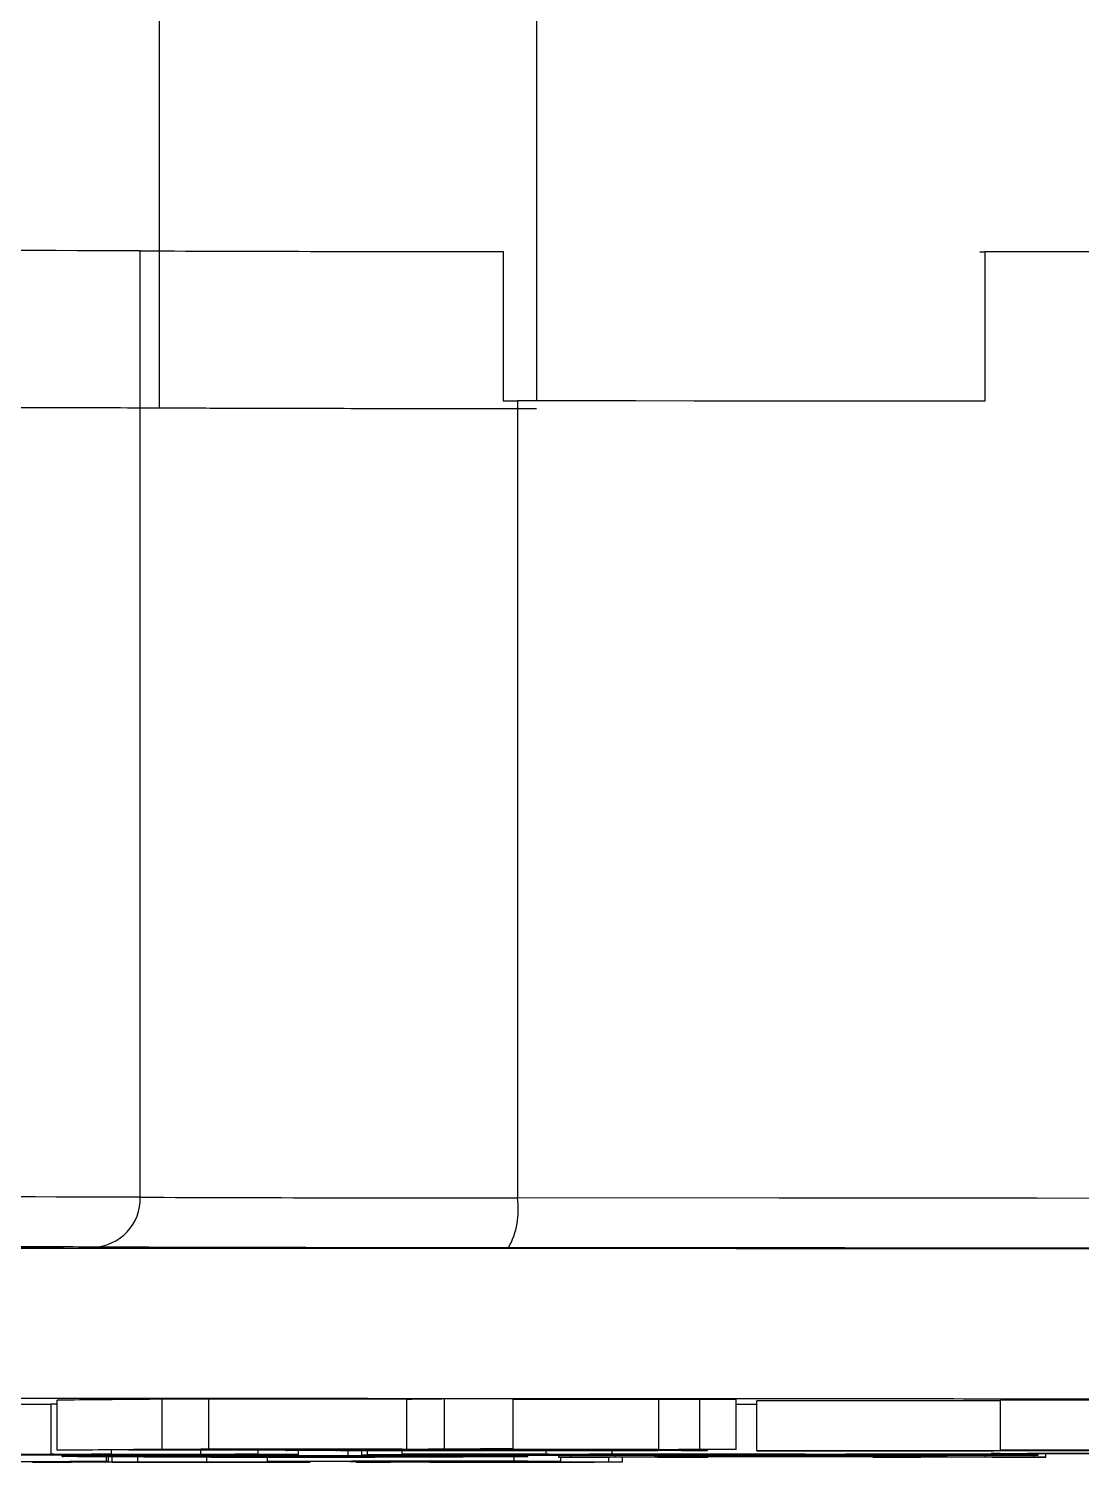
# Model space of a CAD drawing. Header units: millimetres. Extents: x 2278 to 4715, y 679 to 2402.
# Drawn here: x 3346.52 to 3367.66, y 908.79 to 937.57 of the extents above; entities that cross this region are included whole.
import ezdxf

# ---------------------------------------------------------------- set-up
doc = ezdxf.new("R2010")
doc.units = ezdxf.units.MM

msp = doc.modelspace()

# ---------------------------------------------------------------- linework, layer by layer
at = {"color": 7, "linetype": 'Continuous', "lineweight": 25}
for p, q in [((3356.717, 964.529), (3356.717, 930.101)), ((3349.147, 929.957), (3349.147, 963.791)), ((3348.762, 914.114), (3348.762, 933.114)), ((3356.047, 933.101), (3356.047, 930.101)), ((3365.617, 933.095), (3365.72, 933.096)), ((3365.72, 933.096), (3365.72, 930.096)), ((3356.334, 930.101), (3356.334, 914.101)), ((3346.971, 909.952), (3345.411, 909.952)), ((3347.095, 909.959), (3346.971, 909.959)), ((3346.971, 908.959), (3346.971, 909.959)), ((3347.095, 909.04), (3347.095, 910.04)), ((3350.137, 910.058), (3349.196, 910.06)), ((3349.196, 910.06), (3349.196, 909.06)), ((3354.115, 910.056), (3350.137, 910.058)), ((3350.137, 909.058), (3350.137, 910.058)), ((3354.115, 909.056), (3354.115, 910.056)), ((3356.247, 910.061), (3354.868, 910.064)), ((3354.868, 909.064), (3354.868, 910.064)), ((3356.247, 909.061), (3356.247, 910.061)), ((3359.173, 910.053), (3356.247, 910.055)), ((3360, 910.055), (3359.173, 910.053)), ((3359.173, 909.053), (3359.173, 910.053)), ((3360.729, 910.052), (3360, 910.055)), ((3360, 909.055), (3360, 910.055)), ((3360.729, 909.052), (3360.729, 910.052)), ((3361.141, 909.956), (3360.729, 909.956)), ((3361.141, 909.025), (3361.141, 910.025)), ((3370.1, 910.034), (3366.032, 910.041)), ((3366.032, 909.041), (3366.032, 910.041)), ((3343.33, 908.948), (3350.323, 908.948)), ((3345.006, 908.952), (3347.029, 908.952)), ((3349.976, 908.951), (3345.122, 908.951)), ((3346.624, 908.947), (3345.237, 908.947)), ((3346.335, 908.944), (3346.624, 908.947)), ((3346.624, 908.944), (3350.207, 908.944)), ((3348.069, 908.943), (3346.682, 908.943)), ((3346.682, 908.943), (3346.682, 908.934)), ((3346.971, 908.959), (3348.185, 908.958)), ((3348.215, 909.041), (3347.095, 909.04)), ((3347.193, 908.912), (3347.193, 908.943)), ((3351.941, 908.947), (3347.722, 908.947)), ((3348.185, 908.958), (3347.78, 908.957)), ((3347.78, 908.957), (3347.78, 908.952)), ((3347.78, 908.952), (3349.976, 908.952)), ((3348.069, 908.934), (3348.069, 908.943)), ((3348.185, 908.958), (3348.185, 909.041)), ((3348.434, 909.043), (3348.215, 909.041)), ((3352.479, 909.041), (3348.434, 909.043)), ((3349.22, 909.05), (3348.526, 909.044)), ((3348.526, 909.044), (3352.571, 909.042)), ((3350.265, 908.943), (3348.763, 908.943)), ((3348.763, 908.943), (3348.763, 908.935)), ((3349.196, 909.06), (3350.137, 909.058)), ((3353.265, 909.048), (3349.22, 909.05)), ((3349.977, 909.057), (3349.312, 909.051)), ((3349.312, 909.051), (3353.357, 909.049)), ((3349.976, 908.957), (3349.976, 909.042)), ((3349.976, 908.952), (3349.976, 908.957)), ((3349.976, 908.957), (3351.132, 908.956)), ((3349.976, 908.95), (3349.976, 908.951)), ((3350.727, 908.95), (3349.976, 908.95)), ((3354.023, 909.055), (3349.977, 909.057)), ((3350.137, 909.058), (3354.115, 909.056)), ((3350.207, 908.944), (3350.207, 908.947)), ((3350.207, 908.944), (3350.612, 908.945)), ((3350.265, 908.934), (3350.265, 908.943)), ((3350.323, 908.948), (3351.016, 908.95)), ((3350.323, 908.948), (3350.323, 908.95)), ((3350.612, 908.945), (3350.612, 908.947)), ((3350.612, 908.945), (3351.421, 908.944)), ((3351.132, 908.956), (3350.67, 908.955)), ((3350.67, 908.955), (3350.672, 908.954)), ((3350.727, 908.95), (3350.727, 908.955)), ((3351.016, 908.95), (3351.016, 908.956)), ((3351.016, 908.95), (3351.941, 908.947)), ((3351.421, 908.944), (3351.016, 908.943)), ((3351.016, 908.943), (3351.016, 908.934)), ((3351.019, 908.934), (3351.019, 908.943)), ((3351.132, 908.956), (3351.132, 909.041)), ((3351.316, 908.813), (3351.316, 908.943)), ((3351.421, 908.944), (3351.421, 908.947)), ((3351.681, 909.041), (3351.681, 909.033)), ((3351.737, 909.034), (3352.479, 909.041)), ((3351.737, 909.034), (3351.737, 909.041)), ((3351.82, 908.927), (3351.82, 908.947)), ((3351.871, 908.898), (3351.871, 908.947)), ((3351.941, 908.947), (3351.941, 909.041)), ((3352.571, 909.042), (3353.265, 909.048)), ((3352.571, 909.048), (3352.571, 909.042)), ((3353.422, 909.04), (3352.726, 909.034)), ((3358.104, 909.028), (3352.844, 909.03)), ((3352.935, 908.927), (3352.935, 909.03)), ((3353.212, 908.937), (3353.212, 909.03)), ((3353.328, 908.945), (3353.328, 909.03)), ((3353.848, 908.944), (3353.328, 908.945)), ((3353.328, 908.945), (3356.969, 908.945)), ((3353.357, 909.049), (3354.023, 909.055)), ((3353.357, 909.055), (3353.357, 909.049)), ((3353.365, 909.032), (3353.365, 909.04)), ((3353.365, 909.032), (3358.019, 909.029)), ((3357.603, 909.038), (3353.422, 909.04)), ((3354.208, 909.048), (3353.514, 909.041)), ((3353.514, 909.041), (3357.696, 909.039)), ((3353.732, 908.926), (3353.732, 908.944)), ((3354.021, 908.956), (3354.021, 909.03)), ((3354.484, 908.955), (3354.021, 908.956)), ((3354.021, 908.956), (3356.969, 908.956)), ((3358.389, 909.046), (3354.208, 909.048)), ((3354.965, 909.055), (3354.3, 909.048)), ((3354.3, 909.048), (3358.482, 909.046)), ((3355.12, 908.955), (3354.484, 908.955)), ((3354.868, 909.064), (3356.247, 909.061)), ((3359.147, 909.053), (3354.965, 909.055)), ((3355.597, 909.061), (3355.058, 909.056)), ((3355.058, 909.056), (3359.173, 909.053)), ((3356.969, 908.955), (3355.12, 908.955)), ((3357.373, 908.944), (3355.235, 908.944)), ((3355.248, 908.944), (3355.248, 908.919)), ((3356.247, 909.061), (3355.597, 909.061)), ((3356.911, 908.959), (3356.911, 909.028)), ((3356.911, 908.959), (3358.24, 908.958)), ((3356.969, 908.945), (3356.969, 908.955)), ((3357.418, 909.036), (3357.603, 909.038)), ((3357.418, 909.036), (3357.418, 909.038)), ((3358.538, 909.037), (3357.418, 909.036)), ((3357.696, 909.039), (3358.389, 909.046)), ((3357.696, 909.046), (3357.696, 909.039)), ((3358.24, 908.958), (3357.778, 908.957)), ((3357.778, 908.957), (3357.778, 908.956)), ((3357.778, 908.956), (3362.112, 908.956)), ((3362.112, 908.955), (3357.778, 908.955)), ((3357.778, 908.955), (3357.778, 908.952)), ((3357.778, 908.952), (3362.112, 908.952)), ((3362.112, 908.951), (3357.778, 908.951)), ((3357.778, 908.951), (3357.778, 908.948)), ((3357.778, 908.948), (3362.112, 908.948)), ((3362.112, 908.948), (3357.778, 908.948)), ((3357.778, 908.948), (3357.778, 908.945)), ((3357.778, 908.945), (3362.112, 908.945)), ((3358.019, 909.029), (3358.019, 909.037)), ((3358.24, 908.958), (3358.24, 909.037)), ((3361.534, 908.944), (3358.414, 908.944)), ((3358.482, 909.046), (3359.147, 909.053)), ((3358.482, 909.053), (3358.482, 909.046)), ((3359.173, 909.053), (3360, 909.055)), ((3359.338, 908.943), (3359.338, 908.944)), ((3359.338, 908.943), (3360.667, 908.942)), ((3359.586, 909.036), (3359.923, 909.036)), ((3360, 909.055), (3360.729, 909.052)), ((3360.729, 909.052), (3360.012, 909.051)), ((3360.667, 908.942), (3360.147, 908.941)), ((3360.147, 908.941), (3360.147, 908.938)), ((3360.154, 909.029), (3360.154, 909.052)), ((3360.667, 908.942), (3360.667, 908.944)), ((3361.19, 909.024), (3361.141, 909.025)), ((3361.708, 908.938), (3361.708, 908.948)), ((3366.62, 908.944), (3361.881, 908.944)), ((3362.054, 908.96), (3363.384, 908.958)), ((3362.112, 908.952), (3362.112, 908.955)), ((3362.112, 908.948), (3362.112, 908.951)), ((3362.112, 908.945), (3362.112, 908.948)), ((3363.384, 908.958), (3362.921, 908.958)), ((3362.921, 908.958), (3362.921, 908.956)), ((3362.921, 908.956), (3364.251, 908.956)), ((3366.1, 908.955), (3362.921, 908.955)), ((3362.921, 908.955), (3362.921, 908.945)), ((3362.921, 908.945), (3364.308, 908.945)), ((3363.788, 908.933), (3363.788, 908.944)), ((3364.251, 908.956), (3365.002, 908.957)), ((3364.308, 908.945), (3364.308, 908.955)), ((3364.308, 908.945), (3365.291, 908.947)), ((3365.002, 908.957), (3366.1, 908.955)), ((3365.291, 908.947), (3365.291, 908.955)), ((3365.291, 908.947), (3366.62, 908.944)), ((3366.175, 909.039), (3366.032, 909.041)), ((3366.032, 909.041), (3370.1, 909.034)), ((3366.1, 908.955), (3366.1, 908.967)), ((3366.62, 908.944), (3366.62, 908.965)), ((3366.704, 908.898), (3366.704, 908.965)), ((3366.793, 908.939), (3366.793, 908.965)), ((3366.947, 908.898), (3366.947, 908.964)), ((3369.856, 909.034), (3367.652, 909.037)), ((3345.665, 908.811), (3348.087, 908.812)), ((3346.682, 908.934), (3345.989, 908.933)), ((3347.374, 908.794), (3346.522, 908.81)), ((3346.598, 908.793), (3346.598, 908.809)), ((3346.634, 908.793), (3346.598, 908.793)), ((3346.598, 908.793), (3346.958, 908.793)), ((3351.941, 908.794), (3346.634, 908.793)), ((3346.958, 908.793), (3346.958, 908.802)), ((3347.347, 908.81), (3348.198, 908.794)), ((3348.123, 908.811), (3347.763, 908.811)), ((3348.763, 908.935), (3348.069, 908.934)), ((3348.087, 908.812), (3348.087, 908.934)), ((3348.087, 908.812), (3348.123, 908.811)), ((3348.123, 908.811), (3348.123, 908.934)), ((3348.198, 908.794), (3348.198, 908.934)), ((3348.711, 908.794), (3348.711, 908.935)), ((3348.711, 908.794), (3350.102, 908.794)), ((3348.763, 908.933), (3348.763, 908.935)), ((3348.763, 908.933), (3348.763, 908.933)), ((3350.102, 908.794), (3350.102, 908.931)), ((3351.316, 908.813), (3356.272, 908.815)), ((3351.383, 908.812), (3351.316, 908.813)), ((3351.635, 908.812), (3351.383, 908.812)), ((3351.903, 908.798), (3352.172, 908.798)), ((3352.172, 908.798), (3351.941, 908.794)), ((3353.77, 908.796), (3352.181, 908.812)), ((3352.449, 908.909), (3352.449, 908.91)), ((3352.449, 908.91), (3356.542, 908.91)), ((3352.935, 908.909), (3352.449, 908.909)), ((3352.99, 908.812), (3353.679, 908.805)), ((3353.099, 908.795), (3353.099, 908.803)), ((3353.167, 908.794), (3353.099, 908.795)), ((3353.099, 908.795), (3353.402, 908.795)), ((3358.324, 908.797), (3353.167, 908.794)), ((3353.27, 908.936), (3353.212, 908.937)), ((3354.772, 908.814), (3353.356, 908.813)), ((3353.402, 908.795), (3353.402, 908.8)), ((3353.679, 908.805), (3353.679, 908.813)), ((3353.679, 908.805), (3355.145, 908.806)), ((3355.211, 908.805), (3353.745, 908.805)), ((3353.745, 908.805), (3354.579, 908.796)), ((3353.905, 908.901), (3353.905, 908.907)), ((3354.484, 908.932), (3353.964, 908.933)), ((3353.964, 908.933), (3359.396, 908.933)), ((3354.579, 908.796), (3354.579, 908.805)), ((3354.61, 908.927), (3355.248, 908.919)), ((3355.248, 908.919), (3354.762, 908.919)), ((3355.122, 908.796), (3355.122, 908.805)), ((3355.122, 908.796), (3356.436, 908.796)), ((3355.248, 908.907), (3355.248, 908.899)), ((3355.883, 908.809), (3355.818, 908.809)), ((3355.818, 908.809), (3356.12, 908.809)), ((3365.869, 908.932), (3355.871, 908.932)), ((3356.12, 908.809), (3356.775, 908.803)), ((3356.542, 908.909), (3356.138, 908.909)), ((3356.272, 908.815), (3356.272, 908.909)), ((3356.272, 908.815), (3357.205, 908.812)), ((3356.333, 908.938), (3359.396, 908.938)), ((3356.795, 908.937), (3356.333, 908.938)), ((3356.473, 908.803), (3356.428, 908.803)), ((3356.436, 908.796), (3356.436, 908.803)), ((3356.775, 908.803), (3356.473, 908.803)), ((3356.542, 908.91), (3356.542, 908.932)), ((3356.542, 908.91), (3356.542, 908.909)), ((3357.431, 908.937), (3356.795, 908.937)), ((3357.205, 908.812), (3356.975, 908.811)), ((3357.166, 908.898), (3357.166, 908.932)), ((3357.166, 908.897), (3357.166, 908.898)), ((3357.166, 908.898), (3357.408, 908.898)), ((3360.159, 908.897), (3357.166, 908.897)), ((3357.205, 908.812), (3357.205, 908.897)), ((3357.408, 908.898), (3357.408, 908.932)), ((3359.396, 908.937), (3357.431, 908.937)), ((3358.172, 908.801), (3358.172, 908.897)), ((3358.172, 908.801), (3358.447, 908.801)), ((3358.298, 908.9), (3358.298, 908.932)), ((3358.298, 908.9), (3361.451, 908.927)), ((3358.447, 908.801), (3358.324, 908.797)), ((3358.447, 908.801), (3358.447, 908.897)), ((3359.917, 908.908), (3359.188, 908.902)), ((3359.396, 908.933), (3359.396, 908.937)), ((3363.551, 908.908), (3359.917, 908.908)), ((3359.917, 908.898), (3359.917, 908.908)), ((3359.917, 908.898), (3360.159, 908.898)), ((3361.774, 908.924), (3360.078, 908.909)), ((3360.078, 908.909), (3363.471, 908.909)), ((3360.147, 908.938), (3361.708, 908.938)), ((3363.441, 908.937), (3360.147, 908.937)), ((3360.147, 908.937), (3360.147, 908.933)), ((3360.147, 908.933), (3363.788, 908.933)), ((3360.159, 908.898), (3360.159, 908.908)), ((3360.159, 908.898), (3360.159, 908.897)), ((3361.451, 908.927), (3361.451, 908.932)), ((3361.451, 908.927), (3362.661, 908.927)), ((3361.708, 908.938), (3362.401, 908.94)), ((3361.855, 908.924), (3361.774, 908.924)), ((3363.471, 908.909), (3361.855, 908.924)), ((3362.401, 908.94), (3363.441, 908.937)), ((3362.661, 908.927), (3362.661, 908.932)), ((3362.661, 908.927), (3365.733, 908.9)), ((3363.468, 908.898), (3363.468, 908.908)), ((3363.468, 908.897), (3363.468, 908.898)), ((3363.468, 908.898), (3363.791, 908.898)), ((3366.947, 908.897), (3363.468, 908.897)), ((3364.358, 908.901), (3363.551, 908.908)), ((3363.788, 908.933), (3364.655, 908.935)), ((3363.791, 908.898), (3363.791, 908.906)), ((3364.655, 908.935), (3365.869, 908.932)), ((3365.733, 908.9), (3365.733, 908.932)), ((3366.704, 908.898), (3366.947, 908.898)), ((3366.793, 908.939), (3366.793, 908.939)), ((3366.947, 908.898), (3366.947, 908.897))]:
    msp.add_line(p, q, dxfattribs=at)
at = {"color": 7, "linetype": 'Continuous', "lineweight": 25, "flags": 128}
for points in [[(3418.849, 932.98), (3418.057, 932.986), (3416.187, 932.997), (3413.973, 933.007), (3411.425, 933.018), (3408.555, 933.028), (3405.376, 933.037), (3401.904, 933.046), (3398.153, 933.054), (3394.142, 933.062), (3389.889, 933.07), (3385.414, 933.076), (3380.737, 933.082), (3375.881, 933.088), (3370.868, 933.092), (3365.72, 933.096)], [(3356.047, 930.101), (3356.083, 930.101), (3356.119, 930.101), (3356.155, 930.101), (3356.191, 930.101), (3356.226, 930.101), (3356.262, 930.101), (3356.298, 930.101), (3356.334, 930.101)], [(3365.72, 930.096), (3364.563, 930.097), (3363.401, 930.097), (3362.234, 930.098), (3361.062, 930.099), (3359.886, 930.099), (3358.706, 930.1), (3357.522, 930.1), (3356.334, 930.101)], [(3420.731, 913.963), (3419.591, 913.974), (3418.099, 913.986), (3416.264, 913.996), (3414.092, 914.007), (3411.595, 914.017), (3408.782, 914.027), (3405.668, 914.036), (3402.265, 914.045), (3398.59, 914.054), (3394.659, 914.061), (3390.49, 914.069), (3386.101, 914.075), (3381.513, 914.081), (3376.747, 914.087), (3371.823, 914.091), (3366.764, 914.095), (3361.593, 914.098), (3356.334, 914.101)], [(3345.699, 913.117), (3346.525, 913.115), (3347.045, 913.112), (3347.222, 913.109)], [(3347.222, 913.109), (3347.045, 913.106), (3346.525, 913.103), (3345.699, 913.101)], [(3413.522, 912.933), (3413.477, 912.938), (3413.121, 912.949), (3412.411, 912.959), (3411.35, 912.97), (3409.944, 912.98), (3408.199, 912.99), (3406.125, 913), (3403.731, 913.01), (3401.03, 913.019), (3398.035, 913.028), (3394.761, 913.036), (3391.224, 913.044), (3387.442, 913.051), (3383.433, 913.057), (3379.219, 913.063), (3374.819, 913.068), (3370.256, 913.073), (3365.552, 913.077), (3360.73, 913.08), (3355.816, 913.083), (3350.833, 913.084), (3345.806, 913.085)], [(3365.845, 908.97), (3366.03, 908.973), (3366.569, 908.975), (3367.408, 908.977), (3368.465, 908.978), (3369.637, 908.978), (3370.809, 908.978), (3371.866, 908.977), (3372.705, 908.975), (3373.243, 908.973), (3373.429, 908.97), (3373.243, 908.968), (3372.705, 908.965), (3371.866, 908.964), (3370.809, 908.962), (3369.637, 908.962), (3368.465, 908.962), (3367.408, 908.964), (3366.569, 908.965), (3366.03, 908.968), (3365.845, 908.97)], [(3366.665, 908.97), (3366.845, 908.972), (3367.361, 908.974), (3368.151, 908.976), (3369.121, 908.976), (3370.153, 908.976), (3371.122, 908.976), (3371.913, 908.974), (3372.429, 908.972), (3372.608, 908.97), (3372.429, 908.968), (3371.913, 908.966), (3371.122, 908.965), (3370.153, 908.964), (3369.121, 908.964), (3368.151, 908.965), (3367.361, 908.966), (3366.845, 908.968), (3366.665, 908.97)]]:
    msp.add_lwpolyline(points, dxfattribs=at)
at = {"color": 7, "linetype": 'Continuous', "lineweight": 25}
for centre, radius, start, end in [((3342.022, -1059.189), 1992.314, 89.806162, 90.193839), ((3355.742, 2747.997), 1814.896, 269.779653, 270.009649), ((3342.022, -1078.189), 1992.314, 89.806162, 90.193839), ((3347.792, 914.084), 0.971, 272.0036, 1.8174), ((3355.895, 2789.186), 1875.085, 269.782038, 270.013422), ((3354.792, 913.859), 1.561, 330.8519, 8.9032)]:
    msp.add_arc(centre, radius, start, end, dxfattribs=at)
for points in [[(3349.147, 929.957), (3348.822, 929.958), (3348.173, 929.961), (3346.461, 929.964), (3344.392, 929.967), (3342.099, 929.967), (3339.807, 929.967), (3337.738, 929.964), (3336.026, 929.961), (3335.377, 929.958), (3335.052, 929.957)], [(3356.717, 929.943), (3355.878, 929.943), (3354.2, 929.944), (3352.017, 929.947), (3350.218, 929.952), (3349.504, 929.955), (3349.147, 929.957)]]:
    msp.add_open_spline(points, degree=3, dxfattribs=at)
for points, knots in [([(3347.826, 913.114), (3347.562, 913.115), (3347.02, 913.117), (3345.602, 913.12), (3343.886, 913.122), (3342.022, 913.122), (3340.157, 913.122), (3338.441, 913.12), (3337.023, 913.117), (3336.482, 913.115), (3336.218, 913.114)], [0, 0, 0, 0, 0.122089, 0.25, 0.377911, 0.5, 0.622089, 0.75, 0.877911, 1, 1, 1, 1]), ([(3356.155, 913.099), (3355.252, 913.099), (3353.415, 913.1), (3351.002, 913.104), (3349.012, 913.108), (3348.217, 913.112), (3347.826, 913.114)], [0, 0, 0, 0, 0.245796, 0.5, 0.754204, 1, 1, 1, 1]), ([(3419.747, 912.963), (3419.221, 912.968), (3418.158, 912.979), (3415.62, 912.995), (3412.35, 913.01), (3408.288, 913.025), (3403.476, 913.039), (3397.984, 913.052), (3391.89, 913.064), (3385.287, 913.074), (3378.308, 913.083), (3371.066, 913.09), (3363.689, 913.095), (3358.651, 913.098), (3356.155, 913.099)], [0, 0, 0, 0, 0.079959, 0.161371, 0.244142, 0.328893, 0.414217, 0.5, 0.585778, 0.671102, 0.755858, 0.838624, 0.920039, 1, 1, 1, 1]), ([(3273.576, 909.935), (3273.624, 909.939), (3273.73, 909.947), (3274.6, 909.96), (3276.081, 909.973), (3278.256, 909.987), (3281.087, 910), (3284.601, 910.013), (3288.755, 910.025), (3293.498, 910.036), (3298.76, 910.046), (3304.452, 910.055), (3310.474, 910.063), (3316.697, 910.069), (3323.063, 910.074), (3329.415, 910.077), (3335.754, 910.079), (3342.022, 910.079), (3348.289, 910.079), (3354.628, 910.077), (3360.98, 910.074), (3367.346, 910.069), (3373.569, 910.063), (3379.592, 910.055), (3385.284, 910.046), (3390.545, 910.036), (3395.288, 910.025), (3399.442, 910.013), (3402.956, 910), (3405.787, 909.987), (3407.962, 909.973), (3409.443, 909.96), (3410.315, 909.947), (3410.421, 909.939), (3410.469, 909.935)], [0, 0, 0, 0, 0.023828, 0.053273, 0.084485, 0.115699, 0.147957, 0.180726, 0.213842, 0.247136, 0.28043, 0.313546, 0.346314, 0.378573, 0.409785, 0.440999, 0.470442, 0.499888, 0.529332, 0.558778, 0.58999, 0.621203, 0.653462, 0.68623, 0.719347, 0.752641, 0.785934, 0.819051, 0.851819, 0.884078, 0.915289, 0.946503, 0.975948, 1, 1, 1, 1]), ([(3349.196, 910.06), (3349.065, 910.058), (3348.69, 910.054), (3348.001, 910.048), (3347.397, 910.043), (3347.095, 910.04)], [0, 0, 0, 0, 0.212583, 0.606196, 1, 1, 1, 1]), ([(3354.868, 910.064), (3354.805, 910.063), (3354.68, 910.062), (3354.431, 910.059), (3354.237, 910.057), (3354.115, 910.056)], [0, 0, 0, 0, 0.272745, 0.545491, 1, 1, 1, 1]), ([(3366.032, 910.027), (3365.146, 910.026), (3363.552, 910.025), (3361.882, 910.025), (3361.141, 910.025)], [0, 0, 0, 0, 0.55606, 1, 1, 1, 1]), ([(3347.722, 908.947), (3347.599, 908.947), (3347.353, 908.947), (3346.979, 908.945), (3346.764, 908.945), (3346.624, 908.944)], [0, 0, 0, 0, 0.259762, 0.519402, 1, 1, 1, 1]), ([(3347.027, 908.953), (3347.027, 908.953), (3347.025, 908.954), (3347.017, 908.956), (3346.988, 908.958), (3346.971, 908.959)], [0, 0, 0, 0, 0.1670531, 0.5016287, 1, 1, 1, 1]), ([(3347.095, 909.04), (3347.26, 909.042), (3347.731, 909.045), (3348.452, 909.052), (3348.948, 909.057), (3349.196, 909.06)], [0, 0, 0, 0, 0.212581, 0.606192, 1, 1, 1, 1]), ([(3350.679, 908.953), (3350.684, 908.952), (3350.692, 908.952), (3350.715, 908.951), (3350.727, 908.95)], [0, 0, 0, 0, 0.499804, 1, 1, 1, 1]), ([(3352.844, 909.03), (3352.648, 909.03), (3352.325, 909.031), (3351.945, 909.031), (3351.736, 909.032), (3351.656, 909.033), (3351.706, 909.033), (3351.737, 909.034)], [0, 0, 0, 0, 0.2631806, 0.4361155, 0.6100885, 0.7625762, 1, 1, 1, 1]), ([(3352.726, 909.034), (3352.699, 909.033), (3352.67, 909.033), (3352.712, 909.033), (3352.714, 909.033)], [0, 0, 0, 0, 0.932699, 1, 1, 1, 1]), ([(3352.768, 909.033), (3352.806, 909.032), (3352.895, 909.032), (3353.114, 909.032), (3353.283, 909.032), (3353.365, 909.032)], [0, 0, 0, 0, 0.272877, 0.648333, 1, 1, 1, 1]), ([(3353.212, 908.937), (3353.809, 908.937), (3354.84, 908.938), (3356.303, 908.941), (3356.978, 908.943), (3357.373, 908.944)], [0, 0, 0, 0, 0.36202, 0.6263638, 1, 1, 1, 1]), ([(3358.414, 908.944), (3358.012, 908.943), (3357.004, 908.94), (3355.118, 908.937), (3353.717, 908.936), (3353.27, 908.936)], [0, 0, 0, 0, 0.3105248, 0.7800713, 1, 1, 1, 1]), ([(3355.235, 908.944), (3355.068, 908.944), (3354.752, 908.944), (3354.287, 908.944), (3353.995, 908.944), (3353.848, 908.944)], [0, 0, 0, 0, 0.35686, 0.67714, 1, 1, 1, 1]), ([(3354.115, 909.056), (3354.189, 909.057), (3354.337, 909.058), (3354.591, 909.061), (3354.761, 909.062), (3354.868, 909.064)], [0, 0, 0, 0, 0.2727442, 0.5454921, 1, 1, 1, 1]), ([(3356.969, 908.956), (3356.967, 908.956), (3356.964, 908.957), (3356.95, 908.958), (3356.926, 908.959), (3356.911, 908.959)], [0, 0, 0, 0, 0.279578, 0.559168, 1, 1, 1, 1]), ([(3358.019, 909.029), (3358.11, 909.029), (3358.274, 909.029), (3358.502, 909.03), (3358.681, 909.03), (3358.94, 909.031), (3359.155, 909.033), (3359.419, 909.035), (3359.586, 909.036)], [0, 0, 0, 0, 0.07162, 0.129699, 0.187858, 0.251244, 0.523134, 1, 1, 1, 1]), ([(3360.154, 909.029), (3359.99, 909.029), (3359.712, 909.028), (3359.125, 909.027), (3358.594, 909.027), (3358.246, 909.028), (3358.104, 909.028)], [0, 0, 0, 0, 0.312528, 0.530177, 0.809183, 1, 1, 1, 1]), ([(3360.012, 909.051), (3359.864, 909.05), (3359.567, 909.047), (3359.058, 909.042), (3358.732, 909.039), (3358.538, 909.037)], [0, 0, 0, 0, 0.289148, 0.578294, 1, 1, 1, 1]), ([(3359.396, 908.938), (3359.394, 908.939), (3359.391, 908.94), (3359.374, 908.942), (3359.35, 908.943), (3359.338, 908.943)], [0, 0, 0, 0, 0.39313, 0.696516, 1, 1, 1, 1]), ([(3359.923, 909.036), (3359.853, 909.035), (3359.719, 909.034), (3359.583, 909.032), (3359.688, 909.03), (3359.946, 909.029), (3360.124, 909.029), (3360.154, 909.029)], [0, 0, 0, 0, 0.2884014, 0.5546776, 0.7569491, 0.9590558, 1, 1, 1, 1]), ([(3361.141, 909.025), (3361.81, 909.025), (3363.063, 909.025), (3364.878, 909.026), (3366.922, 909.027), (3368.578, 909.03), (3369.528, 909.033), (3369.856, 909.034)], [0, 0, 0, 0, 0.198997, 0.37265, 0.545625, 0.843257, 1, 1, 1, 1]), ([(3370.704, 909.032), (3370.281, 909.031), (3369.214, 909.028), (3366.992, 909.025), (3364.051, 909.024), (3362.142, 909.024), (3361.19, 909.024)], [0, 0, 0, 0, 0.185716, 0.467958, 0.734859, 1, 1, 1, 1]), ([(3365.753, 908.937), (3365.142, 908.938), (3363.917, 908.939), (3362.41, 908.941), (3361.792, 908.943), (3361.534, 908.944)], [0, 0, 0, 0, 0.367157, 0.736287, 1, 1, 1, 1]), ([(3361.881, 908.944), (3362.369, 908.943), (3363.483, 908.941), (3365.321, 908.94), (3366.484, 908.939), (3366.793, 908.939)], [0, 0, 0, 0, 0.364385, 0.830851, 1, 1, 1, 1]), ([(3362.112, 908.956), (3362.111, 908.956), (3362.109, 908.957), (3362.096, 908.958), (3362.07, 908.959), (3362.054, 908.96)], [0, 0, 0, 0, 0.2708249, 0.5416574, 1, 1, 1, 1]), ([(3367.652, 909.037), (3367.515, 909.037), (3367.241, 909.038), (3366.753, 909.038), (3366.387, 909.039), (3366.175, 909.039)], [0, 0, 0, 0, 0.296385, 0.592978, 1, 1, 1, 1]), ([(3346.958, 908.793), (3347.046, 908.793), (3347.171, 908.793), (3347.304, 908.794), (3347.362, 908.794), (3347.385, 908.794), (3347.377, 908.794), (3347.374, 908.794)], [0, 0, 0, 0, 0.36734, 0.515297, 0.663697, 0.845087, 1, 1, 1, 1]), ([(3347.193, 908.912), (3347.222, 908.913), (3347.295, 908.917), (3348.049, 908.921), (3349.2, 908.925), (3350.278, 908.927), (3351.2, 908.927), (3351.717, 908.927), (3351.82, 908.927)], [0, 0, 0, 0, 0.211208, 0.543916, 0.70607, 0.836311, 0.967456, 1, 1, 1, 1]), ([(3351.865, 908.897), (3351.278, 908.897), (3350.285, 908.897), (3349.112, 908.899), (3348.077, 908.902), (3347.342, 908.906), (3347.239, 908.91), (3347.193, 908.912)], [0, 0, 0, 0, 0.187422, 0.316972, 0.445984, 0.752119, 1, 1, 1, 1]), ([(3347.763, 908.811), (3347.69, 908.811), (3347.577, 908.811), (3347.448, 908.811), (3347.373, 908.811), (3347.339, 908.81), (3347.344, 908.81), (3347.347, 908.81)], [0, 0, 0, 0, 0.311431, 0.483158, 0.654996, 0.813001, 1, 1, 1, 1]), ([(3348.198, 908.794), (3348.208, 908.794), (3348.225, 908.794), (3348.302, 908.794), (3348.412, 908.794), (3348.554, 908.794), (3348.66, 908.794), (3348.711, 908.794)], [0, 0, 0, 0, 0.226887, 0.389122, 0.551824, 0.783972, 1, 1, 1, 1]), ([(3351.769, 908.926), (3351.531, 908.926), (3351.058, 908.926), (3350.307, 908.925), (3349.502, 908.923), (3348.864, 908.919), (3348.577, 908.915), (3348.55, 908.913), (3348.536, 908.912)], [0, 0, 0, 0, 0.087728, 0.173959, 0.328461, 0.554861, 0.777023, 1, 1, 1, 1]), ([(3348.536, 908.912), (3348.565, 908.91), (3348.624, 908.907), (3349.079, 908.904), (3349.613, 908.901), (3350.31, 908.899), (3351.069, 908.898), (3351.616, 908.898), (3351.871, 908.898)], [0, 0, 0, 0, 0.254742, 0.50973, 0.682774, 0.792634, 0.903219, 1, 1, 1, 1]), ([(3348.763, 908.933), (3348.929, 908.933), (3349.259, 908.933), (3349.644, 908.933), (3349.918, 908.933), (3350.059, 908.933), (3350.162, 908.933), (3350.223, 908.934), (3350.258, 908.934), (3350.263, 908.934), (3350.265, 908.934)], [0, 0, 0, 0, 0.291265, 0.577908, 0.673859, 0.770575, 0.821169, 0.872133, 0.929983, 1, 1, 1, 1]), ([(3350.034, 908.931), (3349.999, 908.931), (3349.934, 908.932), (3349.635, 908.932), (3349.238, 908.933), (3348.917, 908.933), (3348.763, 908.933)], [0, 0, 0, 0, 0.215567, 0.407136, 0.716043, 1, 1, 1, 1]), ([(3351.016, 908.934), (3351.014, 908.934), (3351.009, 908.933), (3350.828, 908.932), (3350.509, 908.931), (3350.212, 908.931), (3350.034, 908.931)], [0, 0, 0, 0, 0.273904, 0.481798, 0.689877, 1, 1, 1, 1]), ([(3350.102, 908.794), (3350.349, 908.794), (3350.825, 908.794), (3351.373, 908.795), (3351.742, 908.797), (3351.844, 908.798), (3351.903, 908.798)], [0, 0, 0, 0, 0.254501, 0.491089, 0.704746, 1, 1, 1, 1]), ([(3352.181, 908.812), (3352.165, 908.812), (3352.14, 908.812), (3352.059, 908.812), (3351.961, 908.812), (3351.813, 908.812), (3351.704, 908.812), (3351.635, 908.812)], [0, 0, 0, 0, 0.243865, 0.391737, 0.541046, 0.710969, 1, 1, 1, 1]), ([(3354.762, 908.919), (3354.555, 908.92), (3354.252, 908.922), (3353.478, 908.925), (3352.686, 908.926), (3352.069, 908.926), (3351.769, 908.926)], [0, 0, 0, 0, 0.421189, 0.615596, 0.812628, 1, 1, 1, 1]), ([(3351.82, 908.927), (3351.958, 908.927), (3352.219, 908.927), (3352.591, 908.927), (3352.819, 908.927), (3352.935, 908.927)], [0, 0, 0, 0, 0.356459, 0.6762528, 1, 1, 1, 1]), ([(3354.04, 908.898), (3353.761, 908.898), (3353.188, 908.897), (3352.393, 908.897), (3351.952, 908.897), (3351.865, 908.897)], [0, 0, 0, 0, 0.432658, 0.887677, 1, 1, 1, 1]), ([(3351.871, 908.898), (3352.21, 908.898), (3352.723, 908.898), (3353.341, 908.899), (3353.7, 908.9), (3353.854, 908.901), (3353.892, 908.901), (3353.905, 908.901)], [0, 0, 0, 0, 0.362877, 0.547963, 0.734409, 0.906428, 1, 1, 1, 1]), ([(3352.935, 908.927), (3353, 908.927), (3353.13, 908.926), (3353.39, 908.926), (3353.595, 908.926), (3353.732, 908.926)], [0, 0, 0, 0, 0.251708, 0.503436, 1, 1, 1, 1]), ([(3353.905, 908.907), (3353.899, 908.907), (3353.888, 908.908), (3353.752, 908.908), (3353.553, 908.909), (3353.267, 908.909), (3353.05, 908.909), (3352.935, 908.909)], [0, 0, 0, 0, 0.2578562, 0.4223337, 0.5883002, 0.7795784, 1, 1, 1, 1]), ([(3353.356, 908.813), (3353.278, 908.813), (3353.16, 908.813), (3353.039, 908.813), (3352.982, 908.812), (3352.971, 908.812), (3352.984, 908.812), (3352.99, 908.812)], [0, 0, 0, 0, 0.339866, 0.516986, 0.694619, 0.862206, 1, 1, 1, 1]), ([(3353.402, 908.795), (3353.492, 908.795), (3353.617, 908.795), (3353.739, 908.795), (3353.787, 908.796), (3353.79, 908.796), (3353.775, 908.796), (3353.77, 908.796)], [0, 0, 0, 0, 0.37884, 0.527566, 0.676229, 0.889817, 1, 1, 1, 1]), ([(3353.732, 908.926), (3353.862, 908.926), (3354.117, 908.926), (3354.422, 908.927), (3354.55, 908.927), (3354.61, 908.927)], [0, 0, 0, 0, 0.3565311, 0.6963223, 1, 1, 1, 1]), ([(3354.685, 908.899), (3354.614, 908.899), (3354.45, 908.899), (3354.217, 908.899), (3354.094, 908.899), (3354.04, 908.898)], [0, 0, 0, 0, 0.301306, 0.696717, 1, 1, 1, 1]), ([(3355.871, 908.932), (3355.704, 908.932), (3355.388, 908.932), (3354.923, 908.932), (3354.631, 908.932), (3354.484, 908.932)], [0, 0, 0, 0, 0.35686, 0.67714, 1, 1, 1, 1]), ([(3354.579, 908.796), (3354.598, 908.796), (3354.629, 908.796), (3354.729, 908.796), (3354.848, 908.796), (3354.984, 908.796), (3355.08, 908.796), (3355.122, 908.796)], [0, 0, 0, 0, 0.271137, 0.427796, 0.584166, 0.818016, 1, 1, 1, 1]), ([(3355.248, 908.899), (3355.204, 908.899), (3355.116, 908.899), (3354.954, 908.899), (3354.804, 908.899), (3354.705, 908.899), (3354.685, 908.899)], [0, 0, 0, 0, 0.252541, 0.505388, 0.89895, 1, 1, 1, 1]), ([(3356.975, 908.811), (3356.786, 908.812), (3356.406, 908.813), (3355.766, 908.814), (3355.179, 908.814), (3354.882, 908.814), (3354.772, 908.814)], [0, 0, 0, 0, 0.324948, 0.652823, 0.870839, 1, 1, 1, 1]), ([(3355.145, 908.806), (3355.277, 908.806), (3355.489, 908.806), (3355.739, 908.806), (3355.874, 908.807), (3355.942, 908.808), (3355.92, 908.808), (3355.888, 908.808), (3355.883, 908.809)], [0, 0, 0, 0, 0.2467259, 0.3998867, 0.5540311, 0.6957626, 0.9510683, 1, 1, 1, 1]), ([(3356.428, 908.803), (3356.375, 908.804), (3356.295, 908.804), (3356.053, 908.805), (3355.813, 908.805), (3355.517, 908.805), (3355.323, 908.805), (3355.211, 908.805)], [0, 0, 0, 0, 0.333895, 0.499037, 0.66578, 0.808284, 1, 1, 1, 1]), ([(3356.138, 908.909), (3356.005, 908.909), (3355.781, 908.909), (3355.514, 908.909), (3355.343, 908.908), (3355.258, 908.908), (3355.251, 908.907), (3355.248, 908.907)], [0, 0, 0, 0, 0.277602, 0.465557, 0.653489, 0.849158, 1, 1, 1, 1]), ([(3356.436, 908.796), (3356.726, 908.797), (3357.227, 908.797), (3357.743, 908.798), (3358.054, 908.8), (3358.129, 908.801), (3358.172, 908.801)], [0, 0, 0, 0, 0.295552, 0.509146, 0.721996, 1, 1, 1, 1]), ([(3357.408, 908.898), (3357.532, 908.898), (3357.742, 908.898), (3357.998, 908.899), (3358.183, 908.899), (3358.258, 908.9), (3358.29, 908.9), (3358.298, 908.9)], [0, 0, 0, 0, 0.268165, 0.456817, 0.645375, 0.906381, 1, 1, 1, 1]), ([(3359.188, 908.902), (3359.178, 908.901), (3359.157, 908.901), (3359.123, 908.901), (3359.114, 908.9), (3359.108, 908.9)], [0, 0, 0, 0, 0.25022, 0.500508, 1, 1, 1, 1]), ([(3359.108, 908.9), (3359.116, 908.9), (3359.13, 908.899), (3359.209, 908.899), (3359.306, 908.898), (3359.46, 908.898), (3359.67, 908.898), (3359.831, 908.898), (3359.917, 908.898)], [0, 0, 0, 0, 0.284135, 0.450473, 0.560568, 0.671794, 0.825494, 1, 1, 1, 1]), ([(3363.791, 908.898), (3363.878, 908.898), (3364.019, 908.898), (3364.187, 908.898), (3364.295, 908.898), (3364.367, 908.899), (3364.418, 908.899), (3364.431, 908.899), (3364.438, 908.899)], [0, 0, 0, 0, 0.25713, 0.418126, 0.515419, 0.613557, 0.771961, 1, 1, 1, 1]), ([(3364.438, 908.899), (3364.437, 908.899), (3364.435, 908.9), (3364.419, 908.9), (3364.382, 908.9), (3364.358, 908.901)], [0, 0, 0, 0, 0.25103, 0.502225, 1, 1, 1, 1]), ([(3365.733, 908.9), (3365.775, 908.9), (3365.859, 908.899), (3366.045, 908.899), (3366.305, 908.898), (3366.532, 908.898), (3366.666, 908.898), (3366.704, 908.898)], [0, 0, 0, 0, 0.25387, 0.509596, 0.715202, 0.920342, 1, 1, 1, 1]), ([(3366.793, 908.939), (3366.668, 908.939), (3366.417, 908.938), (3366.101, 908.938), (3365.876, 908.938), (3365.783, 908.937), (3365.758, 908.937), (3365.753, 908.937)], [0, 0, 0, 0, 0.282135, 0.566109, 0.757606, 0.950164, 1, 1, 1, 1])]:
    msp.add_open_spline(points, degree=3, knots=knots, dxfattribs=at)

doc.saveas('drawing.dxf')
